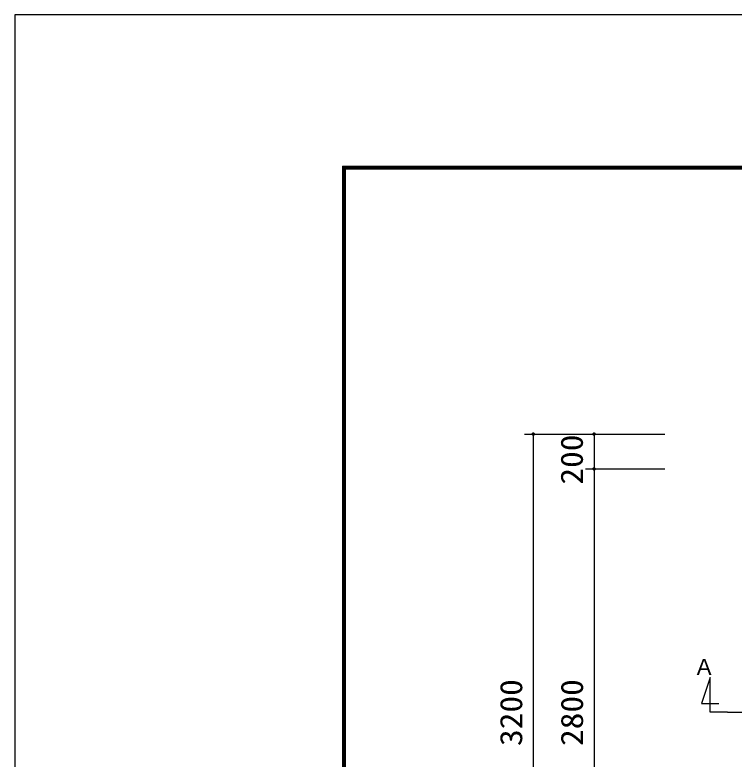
# Model space of a CAD drawing. Units: millimetres, scale not verified. Extents: x -14850 to 14850, y -10500 to 10500.
# Drawn here: x -14850 to -10711, y 6219 to 10500 of the extents above; entities that cross this region are included whole.
import ezdxf
from ezdxf.enums import TextEntityAlignment as Align

# ---------------------------------------------------------------- set-up
doc = ezdxf.new("R2010")
doc.units = ezdxf.units.MM
doc.header["$LTSCALE"] = 50
doc.linetypes.add('CHAIN1', pattern=[8, 5, -1, 1, -1])
for name, color, linetype, lineweight in [('0-3_空気管', 3, 'Continuous', 25), ('0-5_製作', 5, 'Continuous', 25), ('0-6_図面枠', 7, 'Continuous', 25), ('0-7_Axis_waku', 7, 'Continuous', 25)]:
    doc.layers.add(name, color=color, linetype=linetype, lineweight=lineweight)
doc.styles.add('ＭＳ ゴシック', font='')
doc.styles.get('ＭＳ ゴシック').set_extended_font_data('MS Gothic')

msp = doc.modelspace()

# ---------------------------------------------------------------- linework, layer by layer
at = {"layer": '0-3_空気管', "linetype": 'CHAIN1'}
msp.add_line((-10747.86, 6488.7), (-4820.57, 6488.7), dxfattribs=at)
at = {"layer": '0-3_空気管'}
msp.add_lwpolyline([(-10747.86, 6488.7), (-10847.86, 6488.7), (-10847.86, 6688.7), (-10897.86, 6538.7), (-10797.86, 6538.7)], dxfattribs=at)
at = {"layer": '0-5_製作', "color": 2}
for p, q in [((-11916.67, 8088.7), (-11109.5, 8088.7)), ((-11866.67, 8088.7), (-11866.67, 4888.7)), ((-11516.67, 8088.7), (-11516.67, 7888.7)), ((-11566.67, 7888.7), (-11109.5, 7888.7)), ((-11516.67, 7888.7), (-11516.67, 5088.7))]:
    msp.add_line(p, q, dxfattribs=at)
at = {"layer": '0-5_製作'}
for points in [[(-11869.15, 8098.38), (-11876.67, 8088.7), (-11870.35, 8097.99)], [(-11869.15, 8098.38), (-11866.67, 8088.7), (-11876.67, 8088.7)], [(-11870.35, 8097.99), (-11876.67, 8088.7), (-11876.65, 8089.32)], [(-11870.35, 8097.99), (-11876.65, 8089.32), (-11871.49, 8097.46)], [(-11871.49, 8097.46), (-11876.65, 8089.32), (-11876.49, 8090.57)], [(-11871.49, 8097.46), (-11876.49, 8090.57), (-11872.55, 8096.79)], [(-11872.55, 8096.79), (-11876.49, 8090.57), (-11876.18, 8091.79)], [(-11872.55, 8096.79), (-11876.18, 8091.79), (-11873.51, 8095.99)], [(-11873.51, 8095.99), (-11876.18, 8091.79), (-11875.72, 8092.95)], [(-11873.51, 8095.99), (-11875.72, 8092.95), (-11874.37, 8095.07)], [(-11874.37, 8095.07), (-11875.72, 8092.95), (-11875.11, 8094.05)], [(-11867.92, 8098.62), (-11866.67, 8088.7), (-11869.15, 8098.38)], [(-11866.67, 8098.7), (-11866.67, 8088.7), (-11867.92, 8098.62)], [(-11866.04, 8098.68), (-11866.67, 8088.7), (-11866.67, 8098.7)], [(-11864.79, 8098.52), (-11866.67, 8088.7), (-11866.04, 8098.68)], [(-11863.58, 8098.21), (-11866.67, 8088.7), (-11864.79, 8098.52)], [(-11862.41, 8097.74), (-11866.67, 8088.7), (-11863.58, 8098.21)], [(-11861.31, 8097.14), (-11866.67, 8088.7), (-11862.41, 8097.74)], [(-11860.29, 8096.4), (-11866.67, 8088.7), (-11861.31, 8097.14)], [(-11860.29, 8096.4), (-11856.67, 8088.7), (-11866.67, 8088.7)], [(-11859.38, 8095.54), (-11856.67, 8088.7), (-11860.29, 8096.4)], [(-11858.58, 8094.57), (-11856.67, 8088.7), (-11859.38, 8095.54)], [(-11857.9, 8093.51), (-11856.67, 8088.7), (-11858.58, 8094.57)], [(-11857.37, 8092.38), (-11856.67, 8088.7), (-11857.9, 8093.51)], [(-11856.98, 8091.18), (-11856.67, 8088.7), (-11857.37, 8092.38)], [(-11856.75, 8089.95), (-11856.67, 8088.7), (-11856.98, 8091.18)], [(-11519.15, 8098.38), (-11526.67, 8088.7), (-11520.35, 8097.99)], [(-11519.15, 8098.38), (-11516.67, 8088.7), (-11526.67, 8088.7)], [(-11520.35, 8097.99), (-11526.67, 8088.7), (-11526.65, 8089.32)], [(-11520.35, 8097.99), (-11526.65, 8089.32), (-11521.49, 8097.46)], [(-11521.49, 8097.46), (-11526.65, 8089.32), (-11526.49, 8090.57)], [(-11521.49, 8097.46), (-11526.49, 8090.57), (-11522.55, 8096.79)], [(-11522.55, 8096.79), (-11526.49, 8090.57), (-11526.18, 8091.79)], [(-11522.55, 8096.79), (-11526.18, 8091.79), (-11523.51, 8095.99)], [(-11523.51, 8095.99), (-11526.18, 8091.79), (-11525.72, 8092.95)], [(-11523.51, 8095.99), (-11525.72, 8092.95), (-11524.37, 8095.07)], [(-11524.37, 8095.07), (-11525.72, 8092.95), (-11525.11, 8094.05)], [(-11517.92, 8098.62), (-11516.67, 8088.7), (-11519.15, 8098.38)], [(-11516.67, 8098.7), (-11516.67, 8088.7), (-11517.92, 8098.62)], [(-11516.04, 8098.68), (-11516.67, 8088.7), (-11516.67, 8098.7)], [(-11514.79, 8098.52), (-11516.67, 8088.7), (-11516.04, 8098.68)], [(-11513.58, 8098.21), (-11516.67, 8088.7), (-11514.79, 8098.52)], [(-11512.41, 8097.74), (-11516.67, 8088.7), (-11513.58, 8098.21)], [(-11511.31, 8097.14), (-11516.67, 8088.7), (-11512.41, 8097.74)], [(-11510.29, 8096.4), (-11516.67, 8088.7), (-11511.31, 8097.14)], [(-11510.29, 8096.4), (-11506.67, 8088.7), (-11516.67, 8088.7)], [(-11509.38, 8095.54), (-11506.67, 8088.7), (-11510.29, 8096.4)], [(-11508.58, 8094.57), (-11506.67, 8088.7), (-11509.38, 8095.54)], [(-11507.9, 8093.51), (-11506.67, 8088.7), (-11508.58, 8094.57)], [(-11507.37, 8092.38), (-11506.67, 8088.7), (-11507.9, 8093.51)], [(-11506.98, 8091.18), (-11506.67, 8088.7), (-11507.37, 8092.38)], [(-11506.75, 8089.95), (-11506.67, 8088.7), (-11506.98, 8091.18)], [(-11866.67, 8088.7), (-11876.59, 8087.44), (-11876.67, 8088.7)], [(-11866.67, 8088.7), (-11876.35, 8086.21), (-11876.59, 8087.44)], [(-11866.67, 8088.7), (-11875.97, 8085.01), (-11876.35, 8086.21)], [(-11866.67, 8088.7), (-11875.43, 8083.88), (-11875.97, 8085.01)], [(-11866.67, 8088.7), (-11874.76, 8082.82), (-11875.43, 8083.88)], [(-11866.67, 8088.7), (-11873.96, 8081.85), (-11874.76, 8082.82)], [(-11866.67, 8088.7), (-11873.04, 8080.99), (-11873.96, 8081.85)], [(-11866.67, 8088.7), (-11872.03, 8080.25), (-11873.04, 8080.99)], [(-11866.67, 8078.7), (-11872.03, 8080.25), (-11866.67, 8088.7)], [(-11866.67, 8078.7), (-11870.93, 8079.65), (-11872.03, 8080.25)], [(-11866.67, 8078.7), (-11869.76, 8079.19), (-11870.93, 8079.65)], [(-11866.67, 8078.7), (-11868.54, 8078.87), (-11869.76, 8079.19)], [(-11866.67, 8078.7), (-11867.3, 8078.72), (-11868.54, 8078.87)], [(-11856.67, 8088.7), (-11866.67, 8078.7), (-11866.67, 8088.7)], [(-11856.67, 8088.7), (-11865.41, 8078.77), (-11866.67, 8078.7)], [(-11856.67, 8088.7), (-11864.18, 8079.01), (-11865.41, 8078.77)], [(-11856.67, 8088.7), (-11862.99, 8079.4), (-11864.18, 8079.01)], [(-11856.69, 8088.07), (-11862.99, 8079.4), (-11856.67, 8088.7)], [(-11856.69, 8088.07), (-11861.85, 8079.93), (-11862.99, 8079.4)], [(-11856.84, 8086.82), (-11861.85, 8079.93), (-11856.69, 8088.07)], [(-11856.84, 8086.82), (-11860.79, 8080.61), (-11861.85, 8079.93)], [(-11857.16, 8085.61), (-11860.79, 8080.61), (-11856.84, 8086.82)], [(-11857.16, 8085.61), (-11859.82, 8081.41), (-11860.79, 8080.61)], [(-11857.62, 8084.44), (-11859.82, 8081.41), (-11857.16, 8085.61)], [(-11857.62, 8084.44), (-11858.96, 8082.32), (-11859.82, 8081.41)], [(-11858.22, 8083.34), (-11858.96, 8082.32), (-11857.62, 8084.44)], [(-11516.67, 8088.7), (-11526.59, 8087.44), (-11526.67, 8088.7)], [(-11516.67, 8088.7), (-11526.35, 8086.21), (-11526.59, 8087.44)], [(-11516.67, 8088.7), (-11525.97, 8085.01), (-11526.35, 8086.21)], [(-11516.67, 8088.7), (-11525.43, 8083.88), (-11525.97, 8085.01)], [(-11516.67, 8088.7), (-11524.76, 8082.82), (-11525.43, 8083.88)], [(-11516.67, 8088.7), (-11523.96, 8081.85), (-11524.76, 8082.82)], [(-11516.67, 8088.7), (-11523.04, 8080.99), (-11523.96, 8081.85)], [(-11516.67, 8088.7), (-11522.03, 8080.25), (-11523.04, 8080.99)], [(-11516.67, 8078.7), (-11522.03, 8080.25), (-11516.67, 8088.7)], [(-11516.67, 8078.7), (-11520.93, 8079.65), (-11522.03, 8080.25)], [(-11516.67, 8078.7), (-11519.76, 8079.19), (-11520.93, 8079.65)], [(-11516.67, 8078.7), (-11518.54, 8078.87), (-11519.76, 8079.19)], [(-11516.67, 8078.7), (-11517.3, 8078.72), (-11518.54, 8078.87)], [(-11506.67, 8088.7), (-11516.67, 8078.7), (-11516.67, 8088.7)], [(-11506.67, 8088.7), (-11515.41, 8078.77), (-11516.67, 8078.7)], [(-11506.67, 8088.7), (-11514.18, 8079.01), (-11515.41, 8078.77)], [(-11506.67, 8088.7), (-11512.99, 8079.4), (-11514.18, 8079.01)], [(-11506.69, 8088.07), (-11512.99, 8079.4), (-11506.67, 8088.7)], [(-11506.69, 8088.07), (-11511.85, 8079.93), (-11512.99, 8079.4)], [(-11506.84, 8086.82), (-11511.85, 8079.93), (-11506.69, 8088.07)], [(-11506.84, 8086.82), (-11510.79, 8080.61), (-11511.85, 8079.93)], [(-11507.16, 8085.61), (-11510.79, 8080.61), (-11506.84, 8086.82)], [(-11507.16, 8085.61), (-11509.82, 8081.41), (-11510.79, 8080.61)], [(-11507.62, 8084.44), (-11509.82, 8081.41), (-11507.16, 8085.61)], [(-11507.62, 8084.44), (-11508.96, 8082.32), (-11509.82, 8081.41)], [(-11508.22, 8083.34), (-11508.96, 8082.32), (-11507.62, 8084.44)], [(-11519.15, 7898.38), (-11526.67, 7888.7), (-11520.35, 7897.99)], [(-11519.15, 7898.38), (-11516.67, 7888.7), (-11526.67, 7888.7)], [(-11520.35, 7897.99), (-11526.67, 7888.7), (-11526.65, 7889.32)], [(-11516.67, 7888.7), (-11526.59, 7887.44), (-11526.67, 7888.7)], [(-11520.35, 7897.99), (-11526.65, 7889.32), (-11521.49, 7897.46)], [(-11521.49, 7897.46), (-11526.65, 7889.32), (-11526.49, 7890.57)], [(-11516.67, 7888.7), (-11526.35, 7886.21), (-11526.59, 7887.44)], [(-11521.49, 7897.46), (-11526.49, 7890.57), (-11522.55, 7896.79)], [(-11522.55, 7896.79), (-11526.49, 7890.57), (-11526.18, 7891.79)], [(-11516.67, 7888.7), (-11525.97, 7885.01), (-11526.35, 7886.21)], [(-11522.55, 7896.79), (-11526.18, 7891.79), (-11523.51, 7895.99)], [(-11523.51, 7895.99), (-11526.18, 7891.79), (-11525.72, 7892.95)], [(-11516.67, 7888.7), (-11525.43, 7883.88), (-11525.97, 7885.01)], [(-11523.51, 7895.99), (-11525.72, 7892.95), (-11524.37, 7895.07)], [(-11524.37, 7895.07), (-11525.72, 7892.95), (-11525.11, 7894.05)], [(-11516.67, 7888.7), (-11524.76, 7882.82), (-11525.43, 7883.88)], [(-11516.67, 7888.7), (-11523.96, 7881.85), (-11524.76, 7882.82)], [(-11516.67, 7888.7), (-11523.04, 7880.99), (-11523.96, 7881.85)], [(-11516.67, 7888.7), (-11522.03, 7880.25), (-11523.04, 7880.99)], [(-11516.67, 7878.7), (-11522.03, 7880.25), (-11516.67, 7888.7)], [(-11516.67, 7878.7), (-11520.93, 7879.65), (-11522.03, 7880.25)], [(-11516.67, 7878.7), (-11519.76, 7879.19), (-11520.93, 7879.65)], [(-11516.67, 7878.7), (-11518.54, 7878.87), (-11519.76, 7879.19)], [(-11517.92, 7898.62), (-11516.67, 7888.7), (-11519.15, 7898.38)], [(-11516.67, 7878.7), (-11517.3, 7878.72), (-11518.54, 7878.87)], [(-11516.67, 7898.7), (-11516.67, 7888.7), (-11517.92, 7898.62)], [(-11516.04, 7898.68), (-11516.67, 7888.7), (-11516.67, 7898.7)], [(-11514.79, 7898.52), (-11516.67, 7888.7), (-11516.04, 7898.68)], [(-11513.58, 7898.21), (-11516.67, 7888.7), (-11514.79, 7898.52)], [(-11512.41, 7897.74), (-11516.67, 7888.7), (-11513.58, 7898.21)], [(-11511.31, 7897.14), (-11516.67, 7888.7), (-11512.41, 7897.74)], [(-11510.29, 7896.4), (-11516.67, 7888.7), (-11511.31, 7897.14)], [(-11510.29, 7896.4), (-11506.67, 7888.7), (-11516.67, 7888.7)], [(-11506.67, 7888.7), (-11516.67, 7878.7), (-11516.67, 7888.7)], [(-11506.67, 7888.7), (-11515.41, 7878.77), (-11516.67, 7878.7)], [(-11506.67, 7888.7), (-11514.18, 7879.01), (-11515.41, 7878.77)], [(-11506.67, 7888.7), (-11512.99, 7879.4), (-11514.18, 7879.01)], [(-11506.69, 7888.07), (-11512.99, 7879.4), (-11506.67, 7888.7)], [(-11506.69, 7888.07), (-11511.85, 7879.93), (-11512.99, 7879.4)], [(-11506.84, 7886.82), (-11511.85, 7879.93), (-11506.69, 7888.07)], [(-11506.84, 7886.82), (-11510.79, 7880.61), (-11511.85, 7879.93)], [(-11507.16, 7885.61), (-11510.79, 7880.61), (-11506.84, 7886.82)], [(-11507.16, 7885.61), (-11509.82, 7881.41), (-11510.79, 7880.61)], [(-11509.38, 7895.54), (-11506.67, 7888.7), (-11510.29, 7896.4)], [(-11507.62, 7884.44), (-11509.82, 7881.41), (-11507.16, 7885.61)], [(-11507.62, 7884.44), (-11508.96, 7882.32), (-11509.82, 7881.41)], [(-11508.58, 7894.57), (-11506.67, 7888.7), (-11509.38, 7895.54)], [(-11508.22, 7883.34), (-11508.96, 7882.32), (-11507.62, 7884.44)], [(-11507.9, 7893.51), (-11506.67, 7888.7), (-11508.58, 7894.57)], [(-11507.37, 7892.38), (-11506.67, 7888.7), (-11507.9, 7893.51)], [(-11506.98, 7891.18), (-11506.67, 7888.7), (-11507.37, 7892.38)], [(-11506.75, 7889.95), (-11506.67, 7888.7), (-11506.98, 7891.18)]]:
    msp.add_solid(points, dxfattribs=at)
at = {"layer": '0-6_図面枠'}
msp.add_lwpolyline([(-14850, -10500), (14850, -10500), (14850, 10500), (-14850, 10500)], close=True, dxfattribs=at)
at = {"layer": '0-7_Axis_waku'}
for p, q in [((-12964, 9629), (14014, 9629)), ((-12964, 9629), (-12964, -9679.01)), ((-12963, 9628), (14013, 9628)), ((-12963, 9628), (-12963, -9678.01)), ((-12962, 9627), (14012, 9627)), ((-12962, 9627), (-12962, -9677.01)), ((-12961, 9626), (14011, 9626)), ((-12961, 9626), (-12961, -9676.01)), ((-12960, 9625), (14010, 9625)), ((-12960, 9625), (-12960, -9675.01)), ((-12959, 9624), (14009, 9624)), ((-12959, 9624), (-12959, -9674.01)), ((-12958, 9623), (14008, 9623)), ((-12958, 9623), (-12958, -9673.01)), ((-12957, 9622), (14007, 9622)), ((-12957, 9622), (-12957, -9672.01)), ((-12956, 9621), (14006, 9621)), ((-12956, 9621), (-12956, -9671.01)), ((-12955, 9620), (14005, 9620)), ((-12955, 9620), (-12955, -9670.01)), ((-12954, 9619), (14004, 9619)), ((-12954, 9619), (-12954, -9669.01)), ((-12953, 9618), (14003, 9618)), ((-12953, 9618), (-12953, -9668.01)), ((-12952, 9617), (14002, 9617)), ((-12952, 9617), (-12952, -9667.01)), ((-12951, 9616), (14001, 9616)), ((-12951, 9616), (-12951, -9666.01)), ((-12950, 9615), (14000, 9615)), ((-12950, 9615), (-12950, -9665))]:
    msp.add_line(p, q, dxfattribs=at)

# ---------------------------------------------------------------- texts
at = {"layer": '0-3_空気管', "color": 4, "style": 'ＭＳ ゴシック'}
msp.add_text('Ａ', height=91.79, dxfattribs=at).set_placement((-10945.24, 6676.17), align=Align.BOTTOM_LEFT)
at = {"layer": '0-5_製作', "color": 4, "style": 'ＭＳ ゴシック', "width": 1.1}
for s, p in [('200', (-11542.67, 7798.19)), ('3200', (-11891.67, 6294.95)), ('2800', (-11541.67, 6294.95))]:
    msp.add_text(s, height=128.4, rotation=90, dxfattribs=at).set_placement(p, align=Align.BOTTOM_LEFT)

doc.saveas('drawing.dxf')
